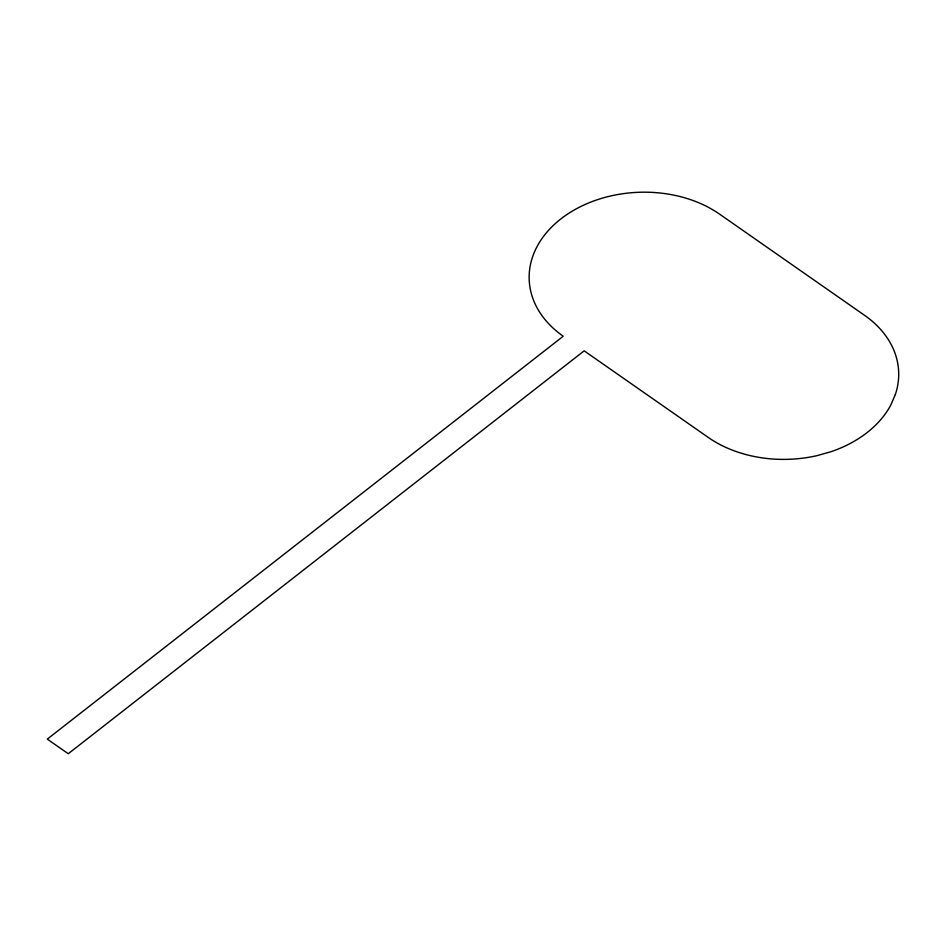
<?xml version="1.0" encoding="UTF-8"?>
<svg xmlns="http://www.w3.org/2000/svg" width="946" height="946" viewBox="0 0 946 946"><rect width="100%" height="100%" fill="white"/><g stroke="black" fill="none" stroke-linecap="round" stroke-linejoin="round"><path stroke-width="1.42" d="M895.318 394.577L890.813 404.994A112.314 82.941 -2.4 0 1 830.978 451.715L817.143 455.617A112.314 82.941 -2.4 0 1 708.27 437.442L584.167 350.836L68.254 753.737L47.3 739.122L563.237 336.232A112.314 82.941 -2.4 0 1 560.824 218.952A112.314 82.941 -2.4 0 1 719.575 214.139L864.609 315.349A112.314 82.941 -2.4 0 1 895.318 394.577"/></g></svg>
